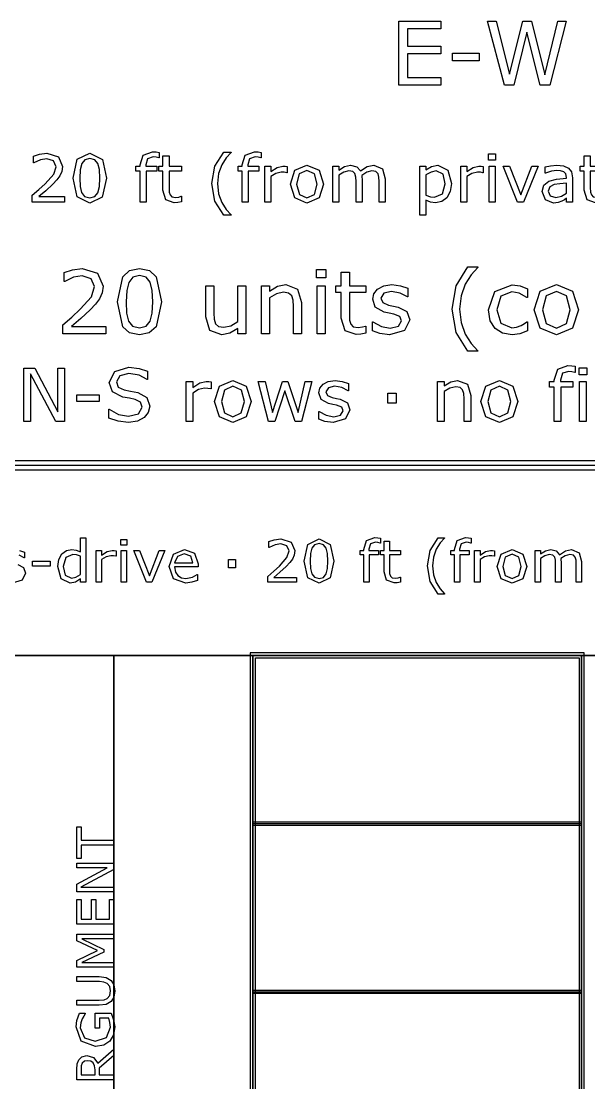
# Model space of a CAD drawing. Extents: x -17 to 192, y 167 to 459.
# Drawn here: x 26.8 to 47.36, y 420.57 to 458.98 of the extents above; entities that cross this region are included whole.
import ezdxf

# ---------------------------------------------------------------- set-up
doc = ezdxf.new("R2010")
doc.units = 0
doc.header["$MEASUREMENT"] = 0
doc.layers.add('Layer 1', color=7, linetype='Continuous')

msp = doc.modelspace()

# ---------------------------------------------------------------- linework, layer by layer
at = {"layer": 'Layer 1', "color": 7}
for points in [[(42.003842, 456.670838), (40.483009, 456.670838), (40.483009, 458.979221), (42.003842, 458.979221), (42.003842, 458.70637), (40.789965, 458.70637), (40.789965, 458.073851), (42.003842, 458.073851), (42.003842, 457.801), (40.789965, 457.801), (40.789965, 456.943689), (42.003842, 456.943689), (42.003842, 456.670838)], [(46.541544, 458.979221), (45.941584, 456.670838), (45.595866, 456.670838), (45.110626, 458.586998), (44.636237, 456.670838), (44.298274, 456.670838), (43.687458, 458.979221), (44.002169, 458.979221), (44.487409, 457.059961), (44.964899, 458.979221), (45.276507, 458.979221), (45.758648, 457.041358), (46.240787, 458.979221), (46.541544, 458.979221)], [(43.385154, 457.540551), (42.417772, 457.540551), (42.417772, 457.821154), (43.385154, 457.821154), (43.385154, 457.540551)], [(28.375236, 452.43751), (27.203215, 452.43751), (27.203215, 452.680518), (27.447385, 452.889807), (27.67644, 453.097934), (27.982237, 453.440936), (28.06479, 453.7165), (27.97526, 453.926952), (27.7276, 454.003692), (27.498545, 453.966485), (27.257862, 453.852538), (27.246247, 453.852538), (27.246247, 454.096709), (27.465999, 454.171123), (27.733426, 454.204842), (28.15084, 454.07578), (28.301994, 453.728127), (28.276409, 453.543255), (28.203159, 453.381637), (28.096188, 453.239786), (27.948521, 453.085144), (27.691561, 452.84795), (27.443903, 452.636335), (28.375241, 452.636335), (28.375236, 452.43751)], [(29.886769, 453.303735), (29.740267, 452.618894), (29.287968, 452.401466), (28.832184, 452.622382), (28.689169, 453.30141), (28.834509, 453.982763), (29.287968, 454.203679), (29.742593, 453.979274), (29.886769, 453.303735), (29.886769, 453.303735)], [(29.580975, 452.775861), (29.635622, 452.996778), (29.650729, 453.303735), (29.635622, 453.610693), (29.579811, 453.831609), (29.468191, 453.966485), (29.287968, 454.01183), (29.106585, 453.966485), (28.993802, 453.829284), (28.939152, 453.604879), (28.925208, 453.30141), (28.937988, 452.99794), (28.992635, 452.779349), (29.100767, 452.640986), (29.287965, 452.593314), (29.46935, 452.63866), (29.580972, 452.775861), (29.580975, 452.775861)], [(31.794788, 454.035085), (31.783173, 454.035085), (31.688992, 454.056013), (31.586673, 454.067642), (31.382036, 454.004855), (31.319248, 453.78045), (31.319248, 453.736267), (31.713411, 453.736267), (31.713411, 453.552557), (31.326225, 453.552557), (31.326225, 452.43751), (31.107634, 452.43751), (31.107634, 453.552557), (30.959968, 453.552557), (30.959968, 453.736266), (31.107634, 453.736266), (31.107634, 453.779287), (31.222741, 454.133916), (31.55528, 454.258327), (31.686666, 454.25135), (31.794799, 454.235073), (31.794788, 454.035085)], [(32.607529, 452.449137), (32.472655, 452.422395), (32.343592, 452.41193), (32.041284, 452.5189), (31.937803, 452.861902), (31.937803, 453.552557), (31.79014, 453.552557), (31.79014, 453.736266), (31.937803, 453.736266), (31.937803, 454.109499), (32.156394, 454.109499), (32.156394, 453.736266), (32.607529, 453.736266), (32.607529, 453.552557), (32.156394, 453.552557), (32.156394, 452.960733), (32.161051, 452.800278), (32.193607, 452.693308), (32.26337, 452.624708), (32.40057, 452.60378), (32.512192, 452.618895), (32.595909, 452.645638), (32.607524, 452.645638), (32.607529, 452.449137)], [(34.403929, 451.95847), (34.137665, 451.95847), (33.81792, 452.473554), (33.703972, 453.102585), (33.81792, 453.731615), (34.137665, 454.2467), (34.403929, 454.2467), (34.403929, 454.235071), (34.223708, 454.038572), (34.065577, 453.780449), (33.951632, 453.465352), (33.908611, 453.102584), (33.950468, 452.738653), (34.065577, 452.424719), (34.224869, 452.166596), (34.403929, 451.970096), (34.403929, 451.95847)], [(35.488745, 454.035085), (35.477104, 454.035085), (35.382925, 454.056013), (35.280606, 454.067642), (35.075967, 454.004855), (35.013181, 453.78045), (35.013181, 453.736267), (35.407341, 453.736267), (35.407341, 453.552557), (35.020156, 453.552557), (35.020156, 452.43751), (34.801565, 452.43751), (34.801565, 453.552557), (34.653901, 453.552557), (34.653901, 453.736266), (34.801565, 453.736266), (34.801565, 453.779287), (34.916675, 454.133916), (35.249213, 454.258327), (35.3806, 454.25135), (35.488732, 454.235073), (35.488745, 454.035085)], [(43.976589, 453.953695), (43.730093, 453.953695), (43.730093, 454.180425), (43.976589, 454.180425), (43.976589, 453.953695)], [(47.862393, 452.449137), (47.727519, 452.422395), (47.598455, 452.41193), (47.296148, 452.5189), (47.192667, 452.861902), (47.192667, 453.552557), (47.045003, 453.552557), (47.045003, 453.736266), (47.192667, 453.736266), (47.192667, 454.109499), (47.411257, 454.109499), (47.411257, 453.736266), (47.862393, 453.736266), (47.862393, 453.552557), (47.411257, 453.552557), (47.411257, 452.960733), (47.415914, 452.800278), (47.448471, 452.693308), (47.518234, 452.624708), (47.655433, 452.60378), (47.767055, 452.618895), (47.850772, 452.645638), (47.862387, 452.645638), (47.862393, 452.449137)], [(36.437524, 453.497909), (36.425909, 453.497909), (36.330566, 453.514186), (36.222434, 453.519999), (36.027098, 453.474653), (35.845713, 453.359544), (35.845713, 452.43751), (35.627122, 452.43751), (35.627122, 453.736266), (35.845713, 453.736266), (35.845713, 453.544418), (36.074768, 453.692083), (36.278245, 453.736266), (36.360798, 453.732779), (36.437537, 453.722315), (36.437524, 453.497909)], [(37.750231, 453.086307), (37.587452, 452.585175), (37.151433, 452.401466), (36.713087, 452.585175), (36.551469, 453.086307), (36.713087, 453.587438), (37.151433, 453.772311), (37.587452, 453.587438), (37.750231, 453.086307), (37.750231, 453.086307)], [(39.983815, 452.43751), (39.765224, 452.43751), (39.765224, 453.176999), (39.757075, 453.338617), (39.725682, 453.463028), (39.648943, 453.538604), (39.504766, 453.564184), (39.321055, 453.517675), (39.137348, 453.401403), (39.143168, 453.338617), (39.14555, 453.268854), (39.14555, 452.43751), (38.926959, 452.43751), (38.926959, 453.176999), (38.91881, 453.339779), (38.887415, 453.46419), (38.810678, 453.538604), (38.666498, 453.564184), (38.486278, 453.520001), (38.307218, 453.407217), (38.307218, 452.43751), (38.088628, 452.43751), (38.088628, 453.736266), (38.307218, 453.736266), (38.307218, 453.592089), (38.510696, 453.724639), (38.728122, 453.772311), (38.952528, 453.7165), (39.090892, 453.561859), (39.332737, 453.722314), (39.566443, 453.772311), (39.88154, 453.642086), (39.98386, 453.280481), (39.983815, 452.43751)], [(42.384826, 453.102585), (42.339482, 452.813068), (42.211582, 452.592152), (42.030198, 452.458439), (41.810445, 452.41193), (41.626735, 452.434023), (41.460466, 452.502623), (41.460466, 451.958471), (41.241875, 451.958471), (41.241875, 453.736267), (41.460466, 453.736267), (41.460466, 453.600229), (41.655802, 453.722315), (41.888347, 453.772312), (42.253439, 453.594416), (42.384826, 453.102586), (42.384826, 453.102585)], [(43.535918, 453.49791), (43.524303, 453.49791), (43.428961, 453.514187), (43.320828, 453.52), (43.125492, 453.474654), (42.944107, 453.359545), (42.944107, 452.43751), (42.725516, 452.43751), (42.725516, 453.736266), (42.944107, 453.736266), (42.944107, 453.544418), (43.173164, 453.692083), (43.376639, 453.736266), (43.459192, 453.732779), (43.535931, 453.722315), (43.535918, 453.49791)], [(43.962635, 452.43751), (43.744044, 452.43751), (43.744044, 453.736266), (43.962635, 453.736266), (43.962635, 452.43751)], [(45.518354, 453.736266), (44.992805, 452.43751), (44.77305, 452.43751), (44.250991, 453.736266), (44.488184, 453.736266), (44.890485, 452.70261), (45.289297, 453.736266), (45.518354, 453.736266)], [(46.767112, 452.43751), (46.549685, 452.43751), (46.549685, 452.575873), (46.47062, 452.520063), (46.375277, 452.464252), (46.249704, 452.420069), (46.083434, 452.401466), (45.785779, 452.517738), (45.663692, 452.814231), (45.72648, 453.052588), (45.907862, 453.196766), (46.192728, 453.267691), (46.549685, 453.295597), (46.549685, 453.329315), (46.522941, 453.452564), (46.448527, 453.529303), (46.336908, 453.565347), (46.20087, 453.57465), (46.00902, 453.551396), (45.79043, 453.486283), (45.778815, 453.486283), (45.778815, 453.708363), (45.963687, 453.746732), (46.202044, 453.767661), (46.440402, 453.744407), (46.617135, 453.667667), (46.728755, 453.529304), (46.767125, 453.318852), (46.767112, 452.43751)], [(37.524664, 453.086307), (37.425834, 453.460702), (37.151433, 453.58395), (36.874705, 453.460702), (36.777037, 453.086307), (36.875869, 452.7154), (37.151433, 452.589826), (37.42467, 452.714237), (37.524664, 453.086307), (37.524664, 453.086307)], [(42.159261, 453.096772), (42.079032, 453.447913), (41.832536, 453.564185), (41.643012, 453.52349), (41.460466, 453.416519), (41.460466, 452.680519), (41.619758, 452.623546), (41.772076, 452.60843), (42.056942, 452.731678), (42.159261, 453.096772), (42.159261, 453.096772)], [(46.549685, 452.757257), (46.549685, 453.118863), (46.313653, 453.101422), (46.099712, 453.067703), (45.947396, 452.983987), (45.88926, 452.829346), (45.956697, 452.660751), (46.1625, 452.604941), (46.372952, 452.649124), (46.549685, 452.757257), (46.549685, 452.757257)], [(29.870489, 447.675016), (28.307796, 447.675016), (28.307796, 447.999027), (28.633357, 448.278079), (28.938766, 448.555581), (29.346493, 449.012917), (29.456562, 449.380336), (29.337191, 449.660939), (29.006978, 449.763258), (28.701572, 449.713649), (28.380662, 449.56172), (28.365158, 449.56172), (28.365158, 449.887281), (28.658162, 449.9865), (29.01473, 450.031458), (29.571286, 449.859376), (29.772821, 449.395839), (29.738716, 449.149343), (29.641048, 448.933852), (29.49842, 448.744717), (29.301533, 448.538528), (28.958919, 448.222269), (28.628709, 447.940116), (29.870489, 447.940116), (29.870489, 447.675016)], [(31.885868, 448.829983), (31.690532, 447.916862), (31.442873, 447.699433), (31.087468, 447.626957), (30.727801, 447.700596), (30.479755, 447.921512), (30.28907, 448.826882), (30.482856, 449.735353), (30.730902, 449.956269), (31.087468, 450.029908), (31.446749, 449.955107), (31.693633, 449.730702), (31.885868, 448.829983), (31.885868, 448.829983)], [(31.478143, 448.126151), (31.551007, 448.420706), (31.571168, 448.829983), (31.551007, 449.23926), (31.476593, 449.533815), (31.327765, 449.713649), (31.087468, 449.77411), (30.845623, 449.713649), (30.695245, 449.530714), (30.622381, 449.231508), (30.603781, 448.826882), (30.620847, 448.422256), (30.69371, 448.130801), (30.837887, 447.946317), (31.087484, 447.882755), (31.329331, 447.943216), (31.478159, 448.126151), (31.478143, 448.126151)], [(37.829686, 449.696595), (37.501023, 449.696595), (37.501023, 449.998902), (37.829686, 449.998902), (37.829686, 449.696595)], [(39.286959, 447.690518), (39.107124, 447.654861), (38.935042, 447.64091), (38.531966, 447.783536), (38.393991, 448.240872), (38.393991, 449.161745), (38.197104, 449.161745), (38.197104, 449.406691), (38.393991, 449.406691), (38.393991, 449.904334), (38.685445, 449.904334), (38.685445, 449.406691), (39.286959, 449.406691), (39.286959, 449.161745), (38.685445, 449.161745), (38.685445, 448.372647), (38.691636, 448.158707), (38.735044, 448.01608), (38.828061, 447.924613), (39.010996, 447.896708), (39.159824, 447.916861), (39.271444, 447.952518), (39.286948, 447.952518), (39.286959, 447.690518)], [(43.336319, 447.036295), (42.981302, 447.036295), (42.554971, 447.723074), (42.403043, 448.561782), (42.554971, 449.400489), (42.981302, 450.087268), (43.336319, 450.087268), (43.336319, 450.071766), (43.096023, 449.809767), (42.885184, 449.465602), (42.733255, 449.045473), (42.675894, 448.561783), (42.731705, 448.076541), (42.885184, 447.657963), (43.097573, 447.313798), (43.336319, 447.051799), (43.336319, 447.036295)], [(34.93374, 447.675016), (34.642286, 447.675016), (34.642286, 447.867252), (34.360132, 447.688969), (34.062476, 447.626957), (33.637699, 447.792838), (33.48577, 448.28273), (33.48577, 449.406691), (33.777224, 449.406691), (33.777224, 448.420706), (33.789633, 448.194364), (33.842343, 448.034684), (33.950865, 447.935465), (34.14465, 447.904459), (34.391147, 447.96337), (34.642294, 448.113748), (34.642294, 449.406691), (34.933748, 449.406691), (34.93374, 447.675016)], [(36.955321, 447.675016), (36.663867, 447.675016), (36.663867, 448.661001), (36.649923, 448.884243), (36.598764, 449.048574), (36.487144, 449.144692), (36.298007, 449.177248), (36.04841, 449.118337), (35.798813, 448.967959), (35.798813, 447.675016), (35.507359, 447.675016), (35.507359, 449.406691), (35.798813, 449.406691), (35.798813, 449.214455), (36.080967, 449.391188), (36.380173, 449.45475), (36.808054, 449.285768), (36.955332, 448.798977), (36.955321, 447.675016)], [(37.81108, 447.675016), (37.519626, 447.675016), (37.519626, 449.406691), (37.81108, 449.406691), (37.81108, 447.675016)], [(40.876007, 448.174209), (40.67912, 447.785086), (40.144268, 447.633157), (39.790801, 447.678116), (39.522602, 447.778884), (39.522602, 448.105996), (39.538106, 448.105996), (39.845062, 447.940115), (40.169073, 447.879653), (40.46983, 447.941665), (40.578351, 448.137002), (40.519439, 448.292031), (40.293096, 448.381948), (40.130317, 448.414504), (39.948932, 448.454811), (39.624921, 448.631544), (39.530354, 448.919899), (39.573761, 449.121436), (39.708638, 449.290418), (39.928779, 449.40514), (40.229536, 449.448548), (40.542693, 449.409791), (40.807792, 449.318324), (40.807792, 449.006715), (40.792288, 449.006715), (40.520987, 449.144691), (40.207829, 449.202051), (39.938079, 449.14004), (39.828007, 448.958656), (39.894669, 448.797426), (40.10551, 448.709059), (40.285344, 448.671852), (40.452775, 448.637746), (40.765933, 448.478066), (40.876004, 448.174209), (40.876007, 448.174209)], [(45.131555, 447.783535), (44.854052, 447.675016), (44.576552, 447.636259), (44.232385, 447.690519), (43.964185, 447.85795), (43.789002, 448.140103), (43.726992, 448.538528), (43.959534, 449.205153), (44.576552, 449.446999), (44.868006, 449.405141), (45.131555, 449.302822), (45.131555, 448.978811), (45.11605, 448.978811), (44.840098, 449.138491), (44.564146, 449.194301), (44.171923, 449.02687), (44.029297, 448.538528), (44.168822, 448.056388), (44.564146, 447.888956), (44.74398, 447.91221), (44.90831, 447.972672), (45.027682, 448.040885), (45.11605, 448.104447), (45.131555, 448.104447), (45.131555, 447.783535)], [(46.981053, 448.540077), (46.764011, 447.871902), (46.182653, 447.626956), (45.598192, 447.871902), (45.382702, 448.540077), (45.598192, 449.208253), (46.182653, 449.454749), (46.764011, 449.208253), (46.981053, 448.540077), (46.981053, 448.540077)], [(46.680297, 448.540077), (46.548521, 449.039271), (46.182653, 449.203602), (45.813684, 449.039271), (45.683459, 448.540077), (45.815235, 448.045535), (46.182653, 447.878103), (46.546971, 448.043984), (46.680297, 448.540077), (46.680297, 448.540077)], [(28.370325, 444.50002), (28.053807, 444.50002), (27.141721, 446.220843), (27.141721, 444.50002), (26.902717, 444.50002), (26.902717, 446.423673), (27.299333, 446.423673), (28.131322, 444.852711), (28.131322, 446.423673), (28.370325, 446.423673), (28.370325, 444.50002)], [(31.455405, 445.049081), (31.402436, 444.826873), (31.256452, 444.640838), (31.014864, 444.511647), (30.684135, 444.465138), (30.30948, 444.503896), (29.972293, 444.618876), (29.972293, 444.939269), (29.99039, 444.939269), (30.327578, 444.751942), (30.686731, 444.686055), (31.056215, 444.775197), (31.189282, 445.012908), (31.125978, 445.201527), (30.936068, 445.295836), (30.725487, 445.338469), (30.486484, 445.381102), (30.106661, 445.565845), (29.983932, 445.908201), (30.188052, 446.303525), (30.706109, 446.458554), (31.078178, 446.419797), (31.377901, 446.324196), (31.377901, 446.021889), (31.359803, 446.021889), (31.070416, 446.175626), (30.704804, 446.237638), (30.374075, 446.152372), (30.250052, 445.932747), (30.312065, 445.744128), (30.530399, 445.639484), (30.765526, 445.595559), (31.023907, 445.542591), (31.346884, 445.370767), (31.455405, 445.049081), (31.455405, 445.049081)], [(46.865298, 446.275103), (46.852387, 446.275103), (46.747742, 446.298357), (46.634053, 446.311277), (46.406678, 446.241514), (46.336916, 445.992175), (46.336916, 445.943083), (46.774872, 445.943083), (46.774872, 445.738961), (46.344665, 445.738961), (46.344665, 444.50002), (46.101786, 444.50002), (46.101786, 445.738961), (45.937715, 445.738961), (45.937715, 445.943083), (46.101786, 445.943083), (46.101786, 445.990883), (46.229685, 446.384915), (46.599173, 446.52315), (46.745157, 446.515397), (46.865306, 446.497311), (46.865298, 446.275103)], [(47.28, 446.18467), (47.006115, 446.18467), (47.006115, 446.436592), (47.28, 446.436592), (47.28, 446.18467)], [(33.677489, 445.678241), (33.664578, 445.678241), (33.558641, 445.696328), (33.438494, 445.702787), (33.221452, 445.652402), (33.019913, 445.524503), (33.019913, 444.50002), (32.777037, 444.50002), (32.777037, 445.943083), (33.019913, 445.943083), (33.019913, 445.729918), (33.274421, 445.89399), (33.500505, 445.943083), (33.59223, 445.939207), (33.677497, 445.927578), (33.677489, 445.678241)], [(35.136054, 445.220905), (34.955187, 444.664092), (34.47072, 444.459971), (33.98367, 444.664092), (33.804095, 445.220905), (33.98367, 445.777718), (34.47072, 445.983132), (34.955187, 445.777718), (35.136054, 445.220905), (35.136054, 445.220905)], [(37.327132, 445.943083), (36.951186, 444.50002), (36.726393, 444.50002), (36.355617, 445.612354), (35.987421, 444.50002), (35.763922, 444.50002), (35.3841, 445.943083), (35.637314, 445.943083), (35.902156, 444.825581), (36.262598, 445.943083), (36.462845, 445.943083), (36.83233, 444.825581), (37.082961, 445.943083), (37.327132, 445.943083)], [(38.708183, 444.916015), (38.54411, 444.591746), (38.098402, 444.465138), (37.803847, 444.502604), (37.580345, 444.586578), (37.580345, 444.859171), (37.593257, 444.859171), (37.849056, 444.720936), (38.119065, 444.670552), (38.369694, 444.722228), (38.460129, 444.885009), (38.411035, 445.0142), (38.222417, 445.089131), (38.086768, 445.116261), (37.935614, 445.14985), (37.665605, 445.297128), (37.586799, 445.537423), (37.622972, 445.705371), (37.735367, 445.846189), (37.918818, 445.941791), (38.16945, 445.977964), (38.430414, 445.945666), (38.65133, 445.869444), (38.65133, 445.60977), (38.638418, 445.60977), (38.412332, 445.72475), (38.151368, 445.77255), (37.926576, 445.720874), (37.83485, 445.569721), (37.890402, 445.435362), (38.066101, 445.361723), (38.215964, 445.330717), (38.355489, 445.302296), (38.616455, 445.169229), (38.708181, 444.916015), (38.708183, 444.916015)], [(43.085172, 444.50002), (42.842293, 444.50002), (42.842293, 445.321674), (42.830678, 445.507709), (42.788045, 445.644652), (42.695028, 445.72475), (42.537414, 445.75188), (42.329417, 445.702787), (42.12142, 445.577472), (42.12142, 444.50002), (41.878541, 444.50002), (41.878541, 445.943083), (42.12142, 445.943083), (42.12142, 445.782886), (42.356547, 445.930163), (42.605885, 445.983132), (42.962453, 445.842314), (43.085185, 445.436654), (43.085172, 444.50002)], [(44.782739, 445.220905), (44.601873, 444.664092), (44.117406, 444.459971), (43.630356, 444.664092), (43.450781, 445.220905), (43.630356, 445.777718), (44.117406, 445.983132), (44.601873, 445.777718), (44.782739, 445.220905), (44.782739, 445.220905)], [(47.264499, 444.50002), (47.021619, 444.50002), (47.021619, 445.943083), (47.264499, 445.943083), (47.264499, 444.50002)], [(34.885425, 445.220905), (34.775612, 445.6369), (34.47072, 445.773842), (34.163245, 445.6369), (34.054727, 445.220905), (34.164539, 444.808786), (34.47072, 444.66926), (34.774318, 444.807494), (34.885425, 445.220905), (34.885425, 445.220905)], [(40.382496, 445.160186), (40.073731, 445.160186), (40.073731, 445.525796), (40.382496, 445.525796), (40.382496, 445.160186)], [(44.53211, 445.220905), (44.422298, 445.6369), (44.117406, 445.773842), (43.809931, 445.6369), (43.701412, 445.220905), (43.811225, 444.808786), (44.117406, 444.66926), (44.421004, 444.807494), (44.53211, 445.220905), (44.53211, 445.220905)], [(29.627353, 445.224781), (28.821201, 445.224781), (28.821201, 445.458617), (29.627353, 445.458617), (29.627353, 445.224781)], [(4.762494, 442.912522), (64.029086, 442.912522), (64.029086, 436.033364), (4.762494, 436.033364), (4.762494, 442.912522)], [(29.139788, 438.679194), (28.945483, 438.679194), (28.945483, 438.800117), (28.770816, 438.687462), (28.573414, 438.647155), (28.244751, 438.806318), (28.123829, 439.247634), (28.16517, 439.509117), (28.278859, 439.704453), (28.442157, 439.824342), (28.636458, 439.865683), (28.79769, 439.846046), (28.945483, 439.787135), (28.945483, 440.287362), (29.139788, 440.287362), (29.139788, 438.679194)], [(30.634266, 440.026914), (30.41516, 440.026914), (30.41516, 440.228452), (30.634266, 440.228452), (30.634266, 440.026914)], [(36.776521, 438.679194), (35.734726, 438.679194), (35.734726, 438.895201), (35.951766, 439.081236), (36.15537, 439.266238), (36.427187, 439.571128), (36.500569, 439.816074), (36.420988, 440.003142), (36.200847, 440.071355), (35.997239, 440.038283), (35.7833, 439.936997), (35.772955, 439.936997), (35.772955, 440.154038), (35.968291, 440.220183), (36.206003, 440.250156), (36.577039, 440.135434), (36.711397, 439.826409), (36.688669, 439.662079), (36.623555, 439.518418), (36.528472, 439.392328), (36.397212, 439.254869), (36.168803, 439.044029), (35.948662, 438.855927), (36.776518, 438.855927), (36.776521, 438.679194)], [(38.120105, 439.449172), (37.98988, 438.840424), (37.587838, 438.647155), (37.182696, 438.843525), (37.055571, 439.447105), (37.184765, 440.052752), (37.587838, 440.249122), (37.991949, 440.049651), (38.120105, 439.449172), (38.120105, 439.449172)], [(39.816125, 440.099261), (39.805779, 440.099261), (39.722063, 440.117864), (39.631112, 440.128198), (39.449212, 440.072388), (39.3934, 439.872917), (39.3934, 439.833643), (39.743766, 439.833643), (39.743766, 439.670345), (39.399602, 439.670345), (39.399602, 438.679194), (39.205298, 438.679194), (39.205298, 439.670347), (39.074041, 439.670347), (39.074041, 439.833644), (39.205298, 439.833644), (39.205298, 439.871885), (39.307617, 440.18711), (39.603207, 440.297698), (39.719996, 440.291496), (39.816114, 440.277026), (39.816125, 440.099261)], [(40.538561, 438.689529), (40.41867, 438.665759), (40.30395, 438.656457), (40.035231, 438.751541), (39.943249, 439.056431), (39.943249, 439.670347), (39.811989, 439.670347), (39.811989, 439.833644), (39.943249, 439.833644), (39.943249, 440.165406), (40.137551, 440.165406), (40.137551, 439.833644), (40.538561, 439.833644), (40.538561, 439.670347), (40.137551, 439.670347), (40.137551, 439.144281), (40.141678, 439.001655), (40.170616, 438.90657), (40.232629, 438.845592), (40.354583, 438.826989), (40.453801, 438.840425), (40.528215, 438.864195), (40.538561, 438.864195), (40.538561, 438.689529)], [(42.135359, 438.253381), (41.898681, 438.253381), (41.614461, 438.711233), (41.513176, 439.270372), (41.614461, 439.82951), (41.898681, 440.287363), (42.135359, 440.287363), (42.135359, 440.277028), (41.975162, 440.102362), (41.834602, 439.872919), (41.733317, 439.592833), (41.695077, 439.270372), (41.732285, 438.946878), (41.834602, 438.667826), (41.976196, 438.438383), (42.135359, 438.263717), (42.135359, 438.253381)], [(43.099639, 440.099261), (43.089294, 440.099261), (43.00558, 440.117864), (42.91463, 440.128198), (42.732729, 440.072388), (42.676918, 439.872917), (42.676918, 439.833643), (43.027284, 439.833643), (43.027284, 439.670345), (42.68312, 439.670345), (42.68312, 438.679194), (42.488815, 438.679194), (42.488815, 439.670347), (42.357558, 439.670347), (42.357558, 439.833644), (42.488815, 439.833644), (42.488815, 439.871885), (42.591135, 440.18711), (42.886724, 440.297698), (43.003511, 440.291496), (43.099629, 440.277026), (43.099639, 440.099261)], [(26.742004, 439.83571), (26.918734, 439.774732), (26.918734, 439.566993), (26.908389, 439.566993), (26.727523, 439.658977)], [(30.242559, 439.621771), (30.232214, 439.621771), (30.147465, 439.636241), (30.051348, 439.641408), (29.877715, 439.601101), (29.716484, 439.498781), (29.716484, 438.679194), (29.522182, 438.679194), (29.522182, 439.833644), (29.716484, 439.833644), (29.716484, 439.663112), (29.920088, 439.79437), (30.100957, 439.833644), (30.174336, 439.830543), (30.242549, 439.82124), (30.242559, 439.621771)], [(30.621865, 438.679194), (30.427561, 438.679194), (30.427561, 439.833644), (30.621865, 439.833644), (30.621865, 438.679194)], [(32.004724, 439.833644), (31.537571, 438.679194), (31.342232, 438.679194), (30.87818, 439.833644), (31.089018, 439.833644), (31.446621, 438.914838), (31.80112, 439.833644), (32.004724, 439.833644)], [(33.206717, 439.236265), (32.356125, 439.236265), (32.388163, 439.05023), (32.476013, 438.92104), (32.603137, 438.846626), (32.766435, 438.821821), (33.003112, 438.86833), (33.173644, 438.961347), (33.183989, 438.961347), (33.183989, 438.749474), (32.983486, 438.680227), (32.768512, 438.652322), (32.319962, 438.807351), (32.15873, 439.249701), (32.312725, 439.699286), (32.719937, 439.865683), (33.079603, 439.729258), (33.206728, 439.341685), (33.206717, 439.236265)], [(37.848289, 438.979951), (37.896863, 439.176321), (37.910304, 439.449172), (37.896863, 439.722023), (37.847254, 439.918393), (37.748035, 440.038283), (37.587838, 440.07859), (37.426609, 440.038283), (37.326356, 439.916326), (37.277781, 439.716855), (37.265373, 439.447105), (37.27675, 439.177354), (37.325327, 438.983051), (37.421445, 438.860061), (37.587841, 438.817687), (37.749073, 438.857994), (37.848291, 438.979951), (37.848289, 438.979951)], [(43.942998, 439.621771), (43.932652, 439.621771), (43.847904, 439.636241), (43.751786, 439.641408), (43.578154, 439.601101), (43.416922, 439.498781), (43.416922, 438.679194), (43.22262, 438.679194), (43.22262, 439.833644), (43.416922, 439.833644), (43.416922, 439.663112), (43.620527, 439.79437), (43.801396, 439.833644), (43.874775, 439.830543), (43.942987, 439.82124), (43.942998, 439.621771)], [(45.109851, 439.255902), (44.965159, 438.810452), (44.577584, 438.647155), (44.187946, 438.810452), (44.044285, 439.255902), (44.187946, 439.701352), (44.577584, 439.865683), (44.965159, 439.701352), (45.109851, 439.255902), (45.109851, 439.255902)], [(47.095258, 438.679194), (46.900954, 438.679194), (46.900954, 439.336517), (46.89373, 439.480178), (46.865825, 439.590765), (46.797613, 439.657944), (46.669454, 439.680683), (46.506156, 439.639342), (46.342861, 439.535989), (46.34802, 439.480179), (46.350137, 439.418167), (46.350137, 438.679194), (46.155835, 438.679194), (46.155835, 439.336517), (46.148585, 439.481211), (46.12068, 439.591799), (46.052468, 439.657944), (45.924312, 439.680683), (45.764115, 439.641409), (45.604949, 439.541157), (45.604949, 438.679194), (45.410648, 438.679194), (45.410648, 439.833644), (45.604949, 439.833644), (45.604949, 439.705487), (45.785818, 439.823309), (45.979088, 439.865683), (46.178557, 439.816074), (46.301549, 439.678615), (46.516522, 439.821242), (46.72426, 439.865683), (47.004347, 439.749928), (47.095298, 439.428501), (47.095258, 438.679194)], [(27.854079, 439.259003), (27.209157, 439.259003), (27.209157, 439.446071), (27.854079, 439.446071), (27.854079, 439.259003)], [(28.945483, 438.963414), (28.945483, 439.625905), (28.804924, 439.674481), (28.669531, 439.687916), (28.415283, 439.574229), (28.324332, 439.251768), (28.394614, 438.938609), (28.619922, 438.832156), (28.787353, 438.868329), (28.945483, 438.963414), (28.945483, 438.963414)], [(33.017582, 439.385093), (32.940068, 439.621771), (32.709589, 439.705487), (32.460511, 439.613503), (32.356125, 439.385093), (33.017582, 439.385093)], [(34.562705, 439.207327), (34.315693, 439.207327), (34.315693, 439.499815), (34.562705, 439.499815), (34.562705, 439.207327)], [(44.909347, 439.255902), (44.821498, 439.588698), (44.577584, 439.698252), (44.331604, 439.588698), (44.244789, 439.255902), (44.332638, 438.926207), (44.577584, 438.814586), (44.820463, 438.925174), (44.909347, 439.255902), (44.909347, 439.255902)], [(26.964212, 439.01199), (26.832955, 438.752575), (26.476387, 438.651289)], [(26.682046, 439.321013), (26.890821, 439.214559), (26.9642, 439.011988), (26.964212, 439.01199)], [(25.135385, 436.033364), (30.162462, 436.033364), (30.162462, 375.179274), (25.135385, 375.179274), (25.135385, 436.033364)], [(25.135385, 436.033364), (35.189539, 436.033364), (35.189539, 375.179274), (25.135385, 375.179274), (25.135385, 436.033364)], [(30.162462, 436.033364), (35.189539, 436.033364), (35.189539, 375.179274), (30.162462, 375.179274), (30.162462, 436.033364)], [(35.189539, 436.033364), (47.095774, 436.033364), (47.095774, 375.179274), (35.189539, 375.179274), (35.189539, 436.033364)], [(35.28204, 435.940863), (47.003273, 435.940863), (47.003273, 375.271775), (35.28204, 375.271775), (35.28204, 435.940863)], [(47.095774, 436.033364), (53.974932, 436.033364), (53.974932, 375.179274), (47.095774, 375.179274), (47.095774, 436.033364)], [(28.975003, 429.831872), (28.975003, 429.350765), (30.162396, 429.350765), (30.162396, 429.171705), (28.975003, 429.171705), (28.975003, 428.690598), (28.815838, 428.690598), (28.815838, 429.831872), (28.975003, 429.831872)], [(35.189539, 430.000665), (35.189539, 429.895245), (47.095774, 429.895245), (47.095774, 430.000665), (35.189539, 430.000665)], [(35.189539, 429.947955), (47.095774, 429.947955)], [(30.162396, 428.513349), (30.162396, 428.291784), (28.957821, 427.653324), (30.162396, 427.653324), (30.162396, 427.486021), (28.815838, 427.486021), (28.815838, 427.763653), (29.915511, 428.346045), (28.815838, 428.346045), (28.815838, 428.513349), (30.162396, 428.513349)], [(30.162396, 427.20206), (30.162396, 426.314905), (28.815838, 426.314905), (28.815838, 427.20206), (28.975003, 427.20206), (28.975003, 426.493964), (29.343972, 426.493964), (29.343972, 427.20206), (29.503135, 427.20206), (29.503135, 426.493964), (30.003233, 426.493964), (30.003233, 427.20206), (30.162396, 427.20206)], [(30.162396, 425.953172), (30.162396, 425.774113), (29.002133, 425.774113), (29.791617, 425.399717), (29.791617, 425.293006), (29.002133, 424.921322), (30.162396, 424.921322), (30.162396, 424.754021), (28.815838, 424.754021), (28.815838, 424.998192), (29.565534, 425.357215), (28.815838, 425.70448), (28.815838, 425.953172), (30.162396, 425.953172)], [(29.621602, 424.412183), (29.87753, 424.379626), (30.058396, 424.274724), (30.158779, 424.111942), (30.190431, 423.894902), (30.156969, 423.674245), (30.058396, 423.515984), (29.87934, 423.410178), (29.621602, 423.378526), (28.815838, 423.378526), (28.815838, 423.557585), (29.630645, 423.557585), (29.803375, 423.572057), (29.918226, 423.622699), (30.00685, 423.730315), (30.036693, 423.894904), (30.007755, 424.059493), (29.918226, 424.168015), (29.800661, 424.217754), (29.635167, 424.233126), (28.815838, 424.233126), (28.815838, 424.412185), (29.621602, 424.412183)], [(35.189539, 423.915256), (35.189539, 423.809836), (47.095774, 423.809836), (47.095774, 423.915256), (35.189539, 423.915256)], [(35.189539, 423.862546), (47.095774, 423.862546)], [(30.062918, 423.085521), (30.151543, 422.844063), (30.188621, 422.591754), (30.145214, 422.303271), (30.014989, 422.079899), (29.796139, 421.936109), (29.487762, 421.885465), (28.97862, 422.073568), (28.791422, 422.591754), (28.819457, 422.825976), (28.912604, 423.084616), (29.125122, 423.084616), (29.125122, 423.068344), (29.06815, 422.986953), (29.009367, 422.882051), (28.963245, 422.740068), (28.944248, 422.561012), (29.089845, 422.202893), (29.482328, 422.071766), (29.889278, 422.209225), (30.033973, 422.58362), (30.016801, 422.756348), (29.972489, 422.908277), (29.642406, 422.908277), (29.642406, 422.547447), (29.48505, 422.547447), (29.48505, 423.085526), (30.062918, 423.085521)], [(30.162396, 421.788702), (30.162396, 421.556287), (29.627028, 421.105927), (29.627028, 420.853618), (30.162396, 420.853618), (30.162396, 420.674559), (28.815838, 420.674559), (28.815838, 421.051669), (28.83211, 421.255144), (28.888178, 421.401646), (29.004837, 421.515591), (29.182087, 421.557192), (29.426257, 421.483942), (29.573664, 421.282274), (30.162396, 421.788702)], [(29.194755, 421.369994), (29.092565, 421.349198), (29.016601, 421.282277), (28.980427, 421.190035), (28.969579, 421.064332), (28.969579, 420.853621), (29.477817, 420.853621), (29.477817, 421.03449), (29.463344, 421.182799), (29.407276, 421.290415), (29.320458, 421.350103), (29.194755, 421.369999), (29.194755, 421.369994)]]:
    msp.add_lwpolyline(points, dxfattribs=at)
for points in [[(4.603848, 443.071168), (4.603848, 323.426942), (64.187733, 323.426942), (64.187733, 443.071168), (4.603848, 443.071168)], [(4.92114, 442.753876), (63.870439, 442.753876), (63.870439, 323.744236), (4.92114, 323.744236), (4.92114, 442.753876)], [(35.097038, 436.125865), (35.097038, 375.086773), (47.188275, 375.086773), (47.188275, 436.125865), (35.097038, 436.125865)]]:
    msp.add_lwpolyline(points, close=True, dxfattribs=at)

doc.saveas('drawing.dxf')
